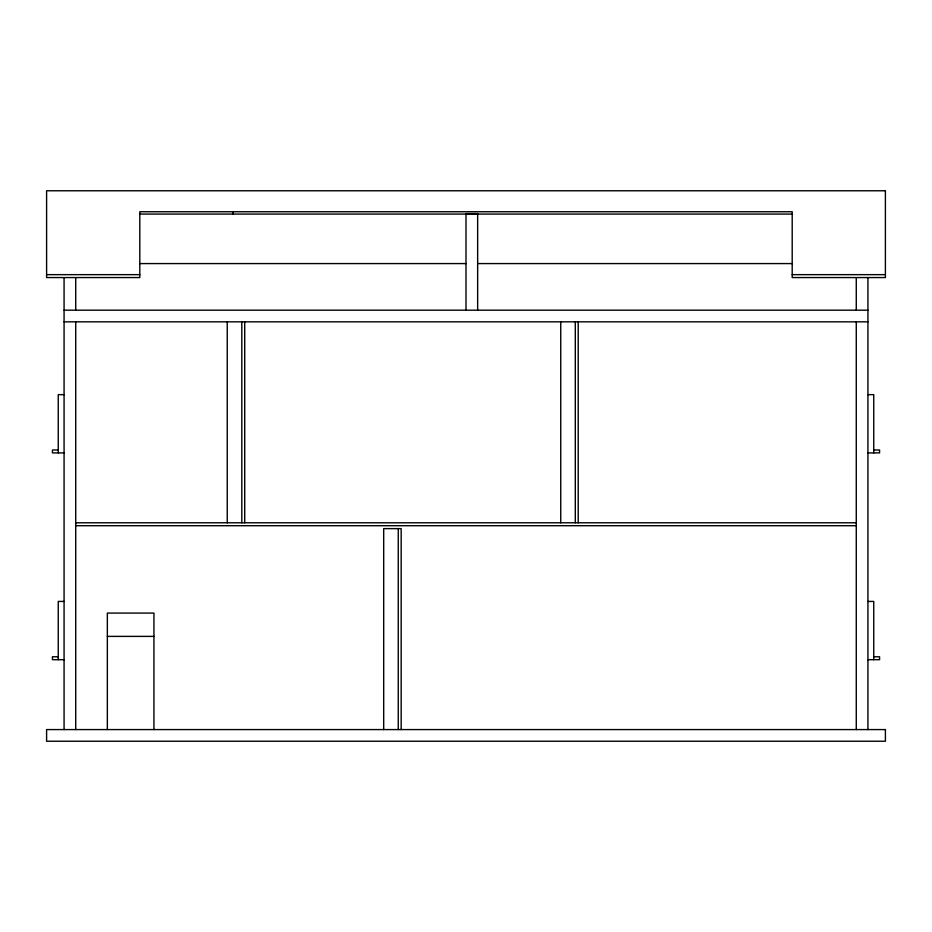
<?xml version="1.0" encoding="UTF-8"?>
<svg xmlns="http://www.w3.org/2000/svg" width="932" height="932" viewBox="0 0 932 932"><rect width="100%" height="100%" fill="white"/><g stroke="black" fill="none" stroke-linecap="round" stroke-linejoin="round"><path stroke-width="1.4" d="M139.8 214.069L792.2 214.069M139.8 263.581L466 263.581M477.65 263.581L792.2 263.581M46.6 274.649L139.8 274.649M792.2 274.649L885.4 274.649M64.075 310.181L867.925 310.181M64.075 321.831L867.925 321.831M64.075 394.644L58.25 394.644L58.25 452.894M867.925 394.644L873.75 394.644L873.75 452.894M58.25 449.981L52.425 449.981L52.425 452.894L64.075 452.894M873.75 449.981L879.575 449.981L879.575 452.894L867.925 452.894M75.725 522.794L856.275 522.794M75.725 525.706L856.275 525.706M64.075 601.431L58.25 601.431L58.25 659.681M867.925 601.431L873.75 601.431L873.75 659.681M107.343 636.381L153.943 636.381M58.25 656.769L52.425 656.769L52.425 659.681L64.075 659.681M873.75 656.769L879.575 656.769L879.575 659.681L867.925 659.681M867.925 277.701L867.925 729.581M856.275 277.701L856.275 310.181M856.275 321.831L856.275 729.581M578.213 321.831L578.213 522.794M575.3 321.831L575.3 522.794M560.738 321.831L560.738 522.794M477.65 310.181L477.65 213.603L466 213.603L466 310.181M401.168 729.581L401.168 528.619L383.693 528.619L383.693 729.581M398.255 528.619L398.255 729.581M244.72 321.831L244.72 522.794M241.807 321.831L241.807 522.794M233 211.739L233 214.069M227.245 321.831L227.245 522.794M153.943 729.581L153.943 613.081L107.343 613.081L107.343 729.581M75.725 277.701L75.725 310.181M75.725 321.831L75.725 729.581M64.075 277.701L64.075 729.581M885.4 190.769L46.6 190.769L46.6 277.561L139.8 277.561L139.8 211.739L792.2 211.739L792.2 277.561L885.4 277.561L885.4 190.769M885.4 729.581L46.6 729.581L46.6 741.231L885.4 741.231L885.4 729.581"/></g></svg>
